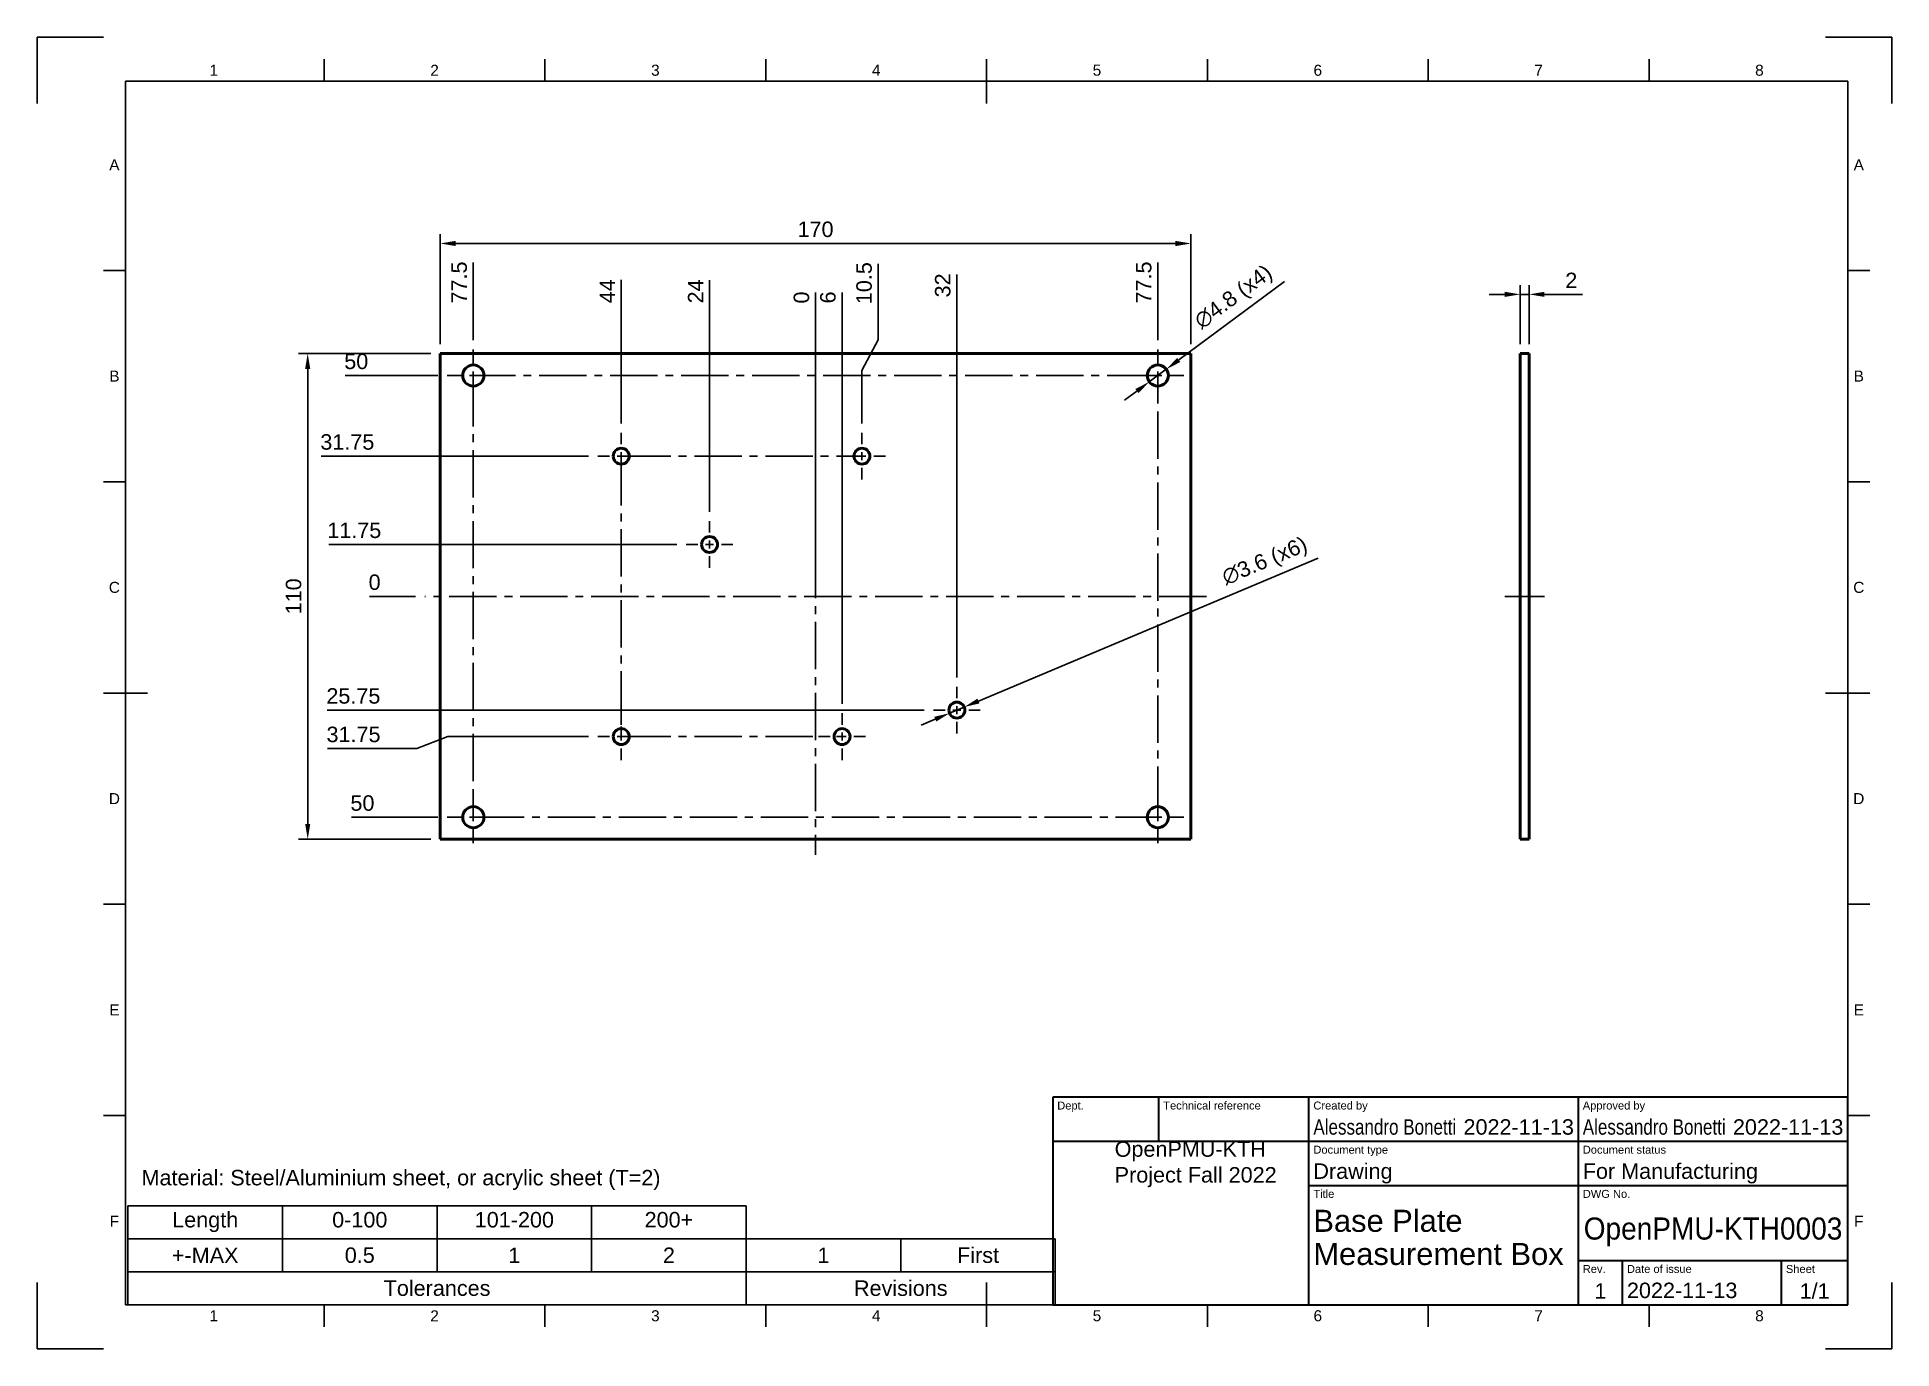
# Model space of a CAD drawing. Header units: millimetres. Extents: x 0 to 420, y 0 to 297.
import ezdxf
from ezdxf.enums import TextEntityAlignment as Align

# ---------------------------------------------------------------- set-up
doc = ezdxf.new("R2010")
doc.units = ezdxf.units.MM
doc.header["$LTSCALE"] = 0.75
doc.linetypes.add('CENTER2', pattern=[28.575, 19.05, -3.175, 3.175, -3.175])
for name, color, linetype, lineweight in [('BORDER', 7, 'Continuous', 25), ('Custom Tables', 7, 'Continuous', 25), ('FD_Dimensions', 7, 'Continuous', 25), ('Notes', 7, 'Continuous', 25), ('Smart Centers', 7, 'CENTER2', 25), ('TITLEBLOCK', 7, 'Continuous', 35), ('Visible', 7, 'Continuous', 50)]:
    doc.layers.add(name, color=color, linetype=linetype, lineweight=lineweight)
doc.styles.add('FusionTitle', font='arial.ttf')
doc.styles.get("Standard").update_dxf_attribs({"font": 'arial.ttf'})
doc.dimstyles.new('Dim-ISO-25', dxfattribs={"dimtxt": 3.5, "dimasz": 3.5, "dimexe": 2.1, "dimexo": 2.1, "dimgap": 1.4, "dimtad": 1, "dimzin": 12, "dimdsep": 46, "dimtxsty": 'Standard', "dimcen": 0, "dimazin": 3, "dimtp": 0.1, "dimtm": 0.1, "dimtfac": 0.714286, "dimtmove": 0, "dimatfit": 3, "dimfxl": 1, "dimtzin": 12, "dimarcsym": 0})

# ---------------------------------------------------------------- blocks, each defined once
blk = doc.blocks.new('ISO_A3_SHEET')
at = {"layer": 'BORDER'}
for p, q in [((65, 292), (65, 287)), ((115, 292), (115, 287)), ((165, 292), (165, 287)), ((215, 292), (215, 282)), ((265, 292), (265, 287)), ((315, 292), (315, 287)), ((365, 292), (365, 287)), ((410, 287), (20, 287)), ((20, 287), (20, 10)), ((410, 287), (410, 10)), ((15, 244.16666), (20, 244.16666)), ((415, 244.16666), (410, 244.16666)), ((15, 196.33333), (20, 196.33333)), ((415, 196.33333), (410, 196.33333)), ((15, 148.5), (25, 148.5)), ((415, 148.5), (405, 148.5)), ((15, 100.66667), (20, 100.66667)), ((415, 100.66667), (410, 100.66667)), ((15, 52.83334), (20, 52.83334)), ((415, 52.83334), (410, 52.83334)), ((215, 5), (215, 15)), ((20, 10), (410, 10)), ((65, 5), (65, 10)), ((115, 5), (115, 10)), ((165, 5), (165, 10)), ((265, 5), (265, 10)), ((315, 5), (315, 10)), ((365, 5), (365, 10))]:
    blk.add_line(p, q, dxfattribs=at)
at = {"layer": 'Defpoints'}
for p, q in [((15, 297), (0, 297)), ((0, 297), (0, 282)), ((420, 297), (405, 297)), ((420, 282), (420, 297)), ((0, 15), (0, 0)), ((420, 0), (420, 15)), ((0, 0), (15, 0)), ((405, 0), (420, 0))]:
    blk.add_line(p, q, dxfattribs=at)
at = {"layer": 'BORDER', "style": 'FusionTitle'}
for s, p in [('1', (40, 289.5)), ('2', (90, 289.5)), ('3', (140, 289.5)), ('4', (190, 289.5)), ('5', (240, 289.5)), ('6', (290, 289.5)), ('7', (340, 289.5)), ('8', (390, 289.5)), ('A', (17.5, 268.08333)), ('A', (412.5, 268.08333)), ('B', (17.5, 220.25)), ('B', (412.5, 220.25)), ('C', (17.5, 172.41667)), ('C', (412.5, 172.41667)), ('D', (17.5, 124.58334)), ('D', (412.5, 124.58334)), ('E', (17.5, 76.75001)), ('E', (412.5, 76.75001)), ('F', (17.5, 28.91668)), ('F', (412.5, 28.91668)), ('1', (40, 7.5)), ('2', (90, 7.5)), ('3', (140, 7.5)), ('4', (190, 7.5)), ('5', (240, 7.5)), ('6', (290, 7.5)), ('7', (340, 7.5)), ('8', (390, 7.5))]:
    blk.add_text(s, height=2.5, dxfattribs=at).set_placement(p, align=Align.MIDDLE)
blk = doc.blocks.new('ISO_TITLEBLOCK')
at = {"layer": 'TITLEBLOCK'}
for p, q in [((0, 47), (-180, 47)), ((-180, 47), (-180, 0)), ((-156, 37), (-156, 47)), ((-122, 0), (-122, 47)), ((-61, 0), (-61, 47)), ((0, 0), (0, 47)), ((-180, 37), (0, 37)), ((-122, 27), (0, 27)), ((-61, 10), (0, 10)), ((-51, 0), (-51, 10)), ((-15, 0), (-15, 10)), ((-180, 0), (0, 0))]:
    blk.add_line(p, q, dxfattribs=at)
at = {"layer": 'TITLEBLOCK', "style": 'FusionTitle'}
for s, p in [('Dept.', (-179, 46)), ('Technical reference', (-155, 46)), ('Created by', (-121, 46)), ('Approved by', (-60, 46)), ('Document type', (-121, 36)), ('Document status', (-60, 36)), ('Title', (-121, 26)), ('DWG No.', (-60, 26)), ('Rev.', (-60, 9)), ('Date of issue', (-50, 9)), ('Sheet', (-14, 9))]:
    blk.add_text(s, height=1.8, dxfattribs=at).set_placement(p, align=Align.TOP_LEFT)
for tag, height, p in [('DEPT', 3.5, (-179, 42)), ('TECHNICAL_REFERENCE', 3.5, (-155, 42)), ('CREATED_BY', 3.5, (-121, 42)), ('APPROVED_BY', 3.5, (-60, 42)), ('DOCUMENT_TYPE', 3.5, (-121, 32)), ('DOCUMENT_STATUS', 3.5, (-60, 32)), ('TITLE_1', 5, (-121, 21.5)), ('TITLE_2', 5, (-121, 14)), ('TITLE_3', 5, (-121, 6.5)), ('DATE_OF_ISSUE', 3.5, (-50, 5))]:
    blk.add_attdef(tag, text='', height=height, dxfattribs=at).set_placement(p, align=Align.TOP_LEFT)
for tag, p in [('CREATED_DATE', (-62, 42)), ('APPROVED_DATE', (-0.99, 42))]:
    blk.add_attdef(tag, text='', height=3.5, dxfattribs=at).set_placement(p, align=Align.TOP_RIGHT)
for tag, height, p in [('DRAWING_NUMBER', 5, (-30.5, 19.75)), ('REV', 3.5, (-56, 4.85)), ('SHEET', 3.5, (-7.5, 4.85))]:
    blk.add_attdef(tag, text='', height=height, dxfattribs=at).set_placement(p, align=Align.TOP_CENTER)
blk = doc.blocks.new('*U5')
at = {"layer": 'Smart Centers', "color": 0, "ltscale": 0.75, "transparency": 16777216}
blk.add_line((0, 58.5), (0, -58.5), dxfattribs=at)
blk = doc.blocks.new('*U6')
at = {"layer": 'Smart Centers', "color": 0, "ltscale": 0.75, "transparency": 16777216}
blk.add_line((88.5, 0), (-88.5, 0), dxfattribs=at)
blk = doc.blocks.new('*U7')
at = {"layer": 'Smart Centers', "color": 0, "ltscale": 0.75, "transparency": 16777216}
blk.add_line((-4.5, 0), (4.5, 0), dxfattribs=at)
blk = doc.blocks.new('*D47')
at = {"layer": 'Defpoints', "color": 0, "transparency": 16777216}
for p in [(91.274765, 250.271412), (91.274765, 225.378147), (261.274765, 225.378147)]:
    blk.add_point(p, dxfattribs=at)
at = {"layer": 'FD_Dimensions', "color": 0, "lineweight": -2, "transparency": 16777216}
for p, q in [((91.274765, 227.478147), (91.274765, 252.371412)), ((261.274765, 227.478147), (261.274765, 252.371412)), ((257.774765, 250.271412), (94.774765, 250.271412))]:
    blk.add_line(p, q, dxfattribs=at)
at = {"layer": 'FD_Dimensions', "color": 0, "transparency": 16777216}
for points in [[(94.774765, 250.854745), (94.774765, 249.688078), (91.274765, 250.271412)], [(257.774765, 250.854745), (257.774765, 249.688078), (261.274765, 250.271412)]]:
    blk.add_solid(points, dxfattribs=at)
at = {"layer": 'FD_Dimensions', "color": 0, "transparency": 16777216, "insert": (176.274765, 253.458417), "char_height": 3.5, "attachment_point": 5}
blk.add_mtext('170', dxfattribs=at)
blk = doc.blocks.new('*D48')
at = {"layer": 'Defpoints', "color": 0, "transparency": 16777216}
for p in [(91.274765, 225.378147), (61.277218, 115.378147), (91.274765, 115.378147)]:
    blk.add_point(p, dxfattribs=at)
at = {"layer": 'FD_Dimensions', "color": 0, "lineweight": -2, "transparency": 16777216}
for p, q in [((89.174765, 225.378147), (59.177218, 225.378147)), ((61.277218, 221.878147), (61.277218, 118.878147)), ((89.174765, 115.378147), (59.177218, 115.378147))]:
    blk.add_line(p, q, dxfattribs=at)
at = {"layer": 'FD_Dimensions', "color": 0, "transparency": 16777216}
for points in [[(60.693884, 221.878147), (61.860551, 221.878147), (61.277218, 225.378147)], [(60.693884, 118.878147), (61.860551, 118.878147), (61.277218, 115.378147)]]:
    blk.add_solid(points, dxfattribs=at)
at = {"layer": 'FD_Dimensions', "color": 0, "transparency": 16777216, "insert": (58.090212, 170.378147), "char_height": 3.5, "attachment_point": 5, "rotation": 90}
blk.add_mtext('110', dxfattribs=at)
blk = doc.blocks.new('*U10')
at = {"layer": 'Smart Centers', "color": 0, "ltscale": 0.75, "transparency": 16777216}
for p, q in [((0, 2.678906), (0, 5.9)), ((-5.9, 0), (-2.678906, 0)), ((2.678906, 0), (5.9, 0)), ((0, -5.9), (0, -2.678906))]:
    blk.add_line(p, q, dxfattribs=at)
at = {"layer": 'Smart Centers', "color": 0, "linetype": 'Continuous', "ltscale": 0.75, "transparency": 16777216}
for p, q in [((-0.892969, 0), (0.892969, 0)), ((0, -0.892969), (0, 0.892969))]:
    blk.add_line(p, q, dxfattribs=at)
blk = doc.blocks.new('*U11')
at = {"layer": 'Smart Centers', "color": 0, "ltscale": 0.75, "transparency": 16777216}
for p, q in [((0, 2.678906), (0, 5.9)), ((-5.9, 0), (-2.678906, 0)), ((2.678906, 0), (5.9, 0)), ((0, -5.9), (0, -2.678906))]:
    blk.add_line(p, q, dxfattribs=at)
at = {"layer": 'Smart Centers', "color": 0, "linetype": 'Continuous', "ltscale": 0.75, "transparency": 16777216}
for p, q in [((-0.892969, 0), (0.892969, 0)), ((0, -0.892969), (0, 0.892969))]:
    blk.add_line(p, q, dxfattribs=at)
blk = doc.blocks.new('*U12')
at = {"layer": 'Smart Centers', "color": 0, "ltscale": 0.75, "transparency": 16777216}
for p, q in [((0, 2.678906), (0, 5.9)), ((-5.9, 0), (-2.678906, 0)), ((2.678906, 0), (5.9, 0)), ((0, -5.9), (0, -2.678906))]:
    blk.add_line(p, q, dxfattribs=at)
at = {"layer": 'Smart Centers', "color": 0, "linetype": 'Continuous', "ltscale": 0.75, "transparency": 16777216}
for p, q in [((-0.892969, 0), (0.892969, 0)), ((0, -0.892969), (0, 0.892969))]:
    blk.add_line(p, q, dxfattribs=at)
blk = doc.blocks.new('*U13')
at = {"layer": 'Smart Centers', "color": 0, "ltscale": 0.75, "transparency": 16777216}
for p, q in [((0, 2.678906), (0, 5.9)), ((-5.9, 0), (-2.678906, 0)), ((2.678906, 0), (5.9, 0)), ((0, -5.9), (0, -2.678906))]:
    blk.add_line(p, q, dxfattribs=at)
at = {"layer": 'Smart Centers', "color": 0, "linetype": 'Continuous', "ltscale": 0.75, "transparency": 16777216}
for p, q in [((-0.892969, 0), (0.892969, 0)), ((0, -0.892969), (0, 0.892969))]:
    blk.add_line(p, q, dxfattribs=at)
blk = doc.blocks.new('*U14')
at = {"layer": 'Smart Centers', "color": 0, "ltscale": 0.75, "transparency": 16777216}
for p, q in [((0, 2.678906), (0, 5.3)), ((-5.3, 0), (-2.678906, 0)), ((2.678906, 0), (5.3, 0)), ((0, -5.3), (0, -2.678906))]:
    blk.add_line(p, q, dxfattribs=at)
at = {"layer": 'Smart Centers', "color": 0, "linetype": 'Continuous', "ltscale": 0.75, "transparency": 16777216}
for p, q in [((-0.892969, 0), (0.892969, 0)), ((0, -0.892969), (0, 0.892969))]:
    blk.add_line(p, q, dxfattribs=at)
blk = doc.blocks.new('*U15')
at = {"layer": 'Smart Centers', "color": 0, "ltscale": 0.75, "transparency": 16777216}
for p, q in [((0, 2.678906), (0, 5.3)), ((-5.3, 0), (-2.678906, 0)), ((2.678906, 0), (5.3, 0)), ((0, -5.3), (0, -2.678906))]:
    blk.add_line(p, q, dxfattribs=at)
at = {"layer": 'Smart Centers', "color": 0, "linetype": 'Continuous', "ltscale": 0.75, "transparency": 16777216}
for p, q in [((-0.892969, 0), (0.892969, 0)), ((0, -0.892969), (0, 0.892969))]:
    blk.add_line(p, q, dxfattribs=at)
blk = doc.blocks.new('*U16')
at = {"layer": 'Smart Centers', "color": 0, "ltscale": 0.75, "transparency": 16777216}
for p, q in [((0, 2.678906), (0, 5.3)), ((-5.3, 0), (-2.678906, 0)), ((2.678906, 0), (5.3, 0)), ((0, -5.3), (0, -2.678906))]:
    blk.add_line(p, q, dxfattribs=at)
at = {"layer": 'Smart Centers', "color": 0, "linetype": 'Continuous', "ltscale": 0.75, "transparency": 16777216}
for p, q in [((-0.892969, 0), (0.892969, 0)), ((0, -0.892969), (0, 0.892969))]:
    blk.add_line(p, q, dxfattribs=at)
blk = doc.blocks.new('*U17')
at = {"layer": 'Smart Centers', "color": 0, "ltscale": 0.75, "transparency": 16777216}
for p, q in [((0, 2.678906), (0, 5.3)), ((-5.3, 0), (-2.678906, 0)), ((2.678906, 0), (5.3, 0)), ((0, -5.3), (0, -2.678906))]:
    blk.add_line(p, q, dxfattribs=at)
at = {"layer": 'Smart Centers', "color": 0, "linetype": 'Continuous', "ltscale": 0.75, "transparency": 16777216}
for p, q in [((-0.892969, 0), (0.892969, 0)), ((0, -0.892969), (0, 0.892969))]:
    blk.add_line(p, q, dxfattribs=at)
blk = doc.blocks.new('*U18')
at = {"layer": 'Smart Centers', "color": 0, "ltscale": 0.75, "transparency": 16777216}
for p, q in [((0, 2.678906), (0, 5.3)), ((-5.3, 0), (-2.678906, 0)), ((2.678906, 0), (5.3, 0)), ((0, -5.3), (0, -2.678906))]:
    blk.add_line(p, q, dxfattribs=at)
at = {"layer": 'Smart Centers', "color": 0, "linetype": 'Continuous', "ltscale": 0.75, "transparency": 16777216}
for p, q in [((-0.892969, 0), (0.892969, 0)), ((0, -0.892969), (0, 0.892969))]:
    blk.add_line(p, q, dxfattribs=at)
blk = doc.blocks.new('*U19')
at = {"layer": 'Smart Centers', "color": 0, "ltscale": 0.75, "transparency": 16777216}
for p, q in [((0, 2.678906), (0, 5.3)), ((-5.3, 0), (-2.678906, 0)), ((2.678906, 0), (5.3, 0)), ((0, -5.3), (0, -2.678906))]:
    blk.add_line(p, q, dxfattribs=at)
at = {"layer": 'Smart Centers', "color": 0, "linetype": 'Continuous', "ltscale": 0.75, "transparency": 16777216}
for p, q in [((-0.892969, 0), (0.892969, 0)), ((0, -0.892969), (0, 0.892969))]:
    blk.add_line(p, q, dxfattribs=at)
blk = doc.blocks.new('*U20')
at = {"layer": 'Smart Centers', "color": 0, "ltscale": 0.75, "transparency": 16777216}
blk.add_line((0, 49.210547), (0, -49.210547), dxfattribs=at)
blk = doc.blocks.new('*U21')
at = {"layer": 'Smart Centers', "color": 0, "ltscale": 0.75, "transparency": 16777216}
blk.add_line((-76.710547, 0), (76.710547, 0), dxfattribs=at)
blk = doc.blocks.new('*U22')
at = {"layer": 'Smart Centers', "color": 0, "ltscale": 0.75, "transparency": 16777216}
blk.add_line((0, -49.210547), (0, 49.210547), dxfattribs=at)
blk = doc.blocks.new('*U23')
at = {"layer": 'Smart Centers', "color": 0, "ltscale": 0.75, "transparency": 16777216}
blk.add_line((76.710547, 0), (-76.710547, 0), dxfattribs=at)
blk = doc.blocks.new('*U24')
at = {"layer": 'Smart Centers', "color": 0, "ltscale": 0.75, "transparency": 16777216}
blk.add_line((-26.760547, 0), (26.760547, 0), dxfattribs=at)
blk = doc.blocks.new('*U25')
at = {"layer": 'Smart Centers', "color": 0, "ltscale": 0.75, "transparency": 16777216}
blk.add_line((0, 31.260547), (0, -31.260547), dxfattribs=at)
blk = doc.blocks.new('*U26')
at = {"layer": 'Smart Centers', "color": 0, "ltscale": 0.75, "transparency": 16777216}
blk.add_line((-24.510547, 0), (24.510547, 0), dxfattribs=at)
blk = doc.blocks.new('*D49')
at = {"layer": 'Defpoints', "color": 0, "transparency": 16777216}
for p in [(176.274765, 235.492892), (176.274765, 170.378147)]:
    blk.add_point(p, dxfattribs=at)
at = {"layer": 'FD_Dimensions', "color": 0, "lineweight": -2, "transparency": 16777216}
blk.add_line((176.274765, 172.478147), (176.274765, 239.175293), dxfattribs=at)
at = {"layer": 'FD_Dimensions', "color": 0, "transparency": 16777216, "insert": (173.087759, 238.034093), "char_height": 3.5, "attachment_point": 5, "rotation": 90}
blk.add_mtext('0', dxfattribs=at)
blk = doc.blocks.new('*D50')
at = {"layer": 'Defpoints', "color": 0, "transparency": 16777216}
for p in [(190.461849, 235.492892), (186.774765, 207.428147)]:
    blk.add_point(p, dxfattribs=at)
at = {"layer": 'FD_Dimensions', "color": 0, "lineweight": -2, "transparency": 16777216}
for p, q in [((190.461849, 228.492892), (190.461849, 245.681091)), ((186.774765, 221.492892), (190.461849, 228.492892)), ((186.774765, 209.528147), (186.774765, 221.492892))]:
    blk.add_line(p, q, dxfattribs=at)
at = {"layer": 'FD_Dimensions', "color": 0, "transparency": 16777216, "insert": (187.274844, 241.286992), "char_height": 3.5, "attachment_point": 5, "rotation": 90}
blk.add_mtext('10.5', dxfattribs=at)
blk = doc.blocks.new('*D51')
at = {"layer": 'Defpoints', "color": 0, "transparency": 16777216}
for p in [(182.274765, 235.492892), (182.274765, 143.928147)]:
    blk.add_point(p, dxfattribs=at)
at = {"layer": 'FD_Dimensions', "color": 0, "lineweight": -2, "transparency": 16777216}
blk.add_line((182.274765, 146.028147), (182.274765, 239.203942), dxfattribs=at)
at = {"layer": 'FD_Dimensions', "color": 0, "transparency": 16777216, "insert": (179.087759, 238.048417), "char_height": 3.5, "attachment_point": 5, "rotation": 90}
blk.add_mtext('6', dxfattribs=at)
blk = doc.blocks.new('*D52')
at = {"layer": 'Defpoints', "color": 0, "transparency": 16777216}
for p in [(208.274765, 236.892892), (208.274765, 149.928147)]:
    blk.add_point(p, dxfattribs=at)
at = {"layer": 'FD_Dimensions', "color": 0, "lineweight": -2, "transparency": 16777216}
blk.add_line((208.274765, 152.028147), (208.274765, 243.268335), dxfattribs=at)
at = {"layer": 'FD_Dimensions', "color": 0, "transparency": 16777216, "insert": (205.086566, 240.780614), "char_height": 3.5, "attachment_point": 5, "rotation": 90}
blk.add_mtext('32', dxfattribs=at)
blk = doc.blocks.new('*D53')
at = {"layer": 'Defpoints', "color": 0, "transparency": 16777216}
for p in [(152.274765, 235.492892), (152.274765, 187.428147)]:
    blk.add_point(p, dxfattribs=at)
at = {"layer": 'FD_Dimensions', "color": 0, "lineweight": -2, "transparency": 16777216}
blk.add_line((152.274765, 189.528147), (152.274765, 241.951896), dxfattribs=at)
at = {"layer": 'FD_Dimensions', "color": 0, "transparency": 16777216, "insert": (149.117603, 239.422394), "char_height": 3.5, "attachment_point": 5, "rotation": 90}
blk.add_mtext('24', dxfattribs=at)
blk = doc.blocks.new('*D54')
at = {"layer": 'Defpoints', "color": 0, "transparency": 16777216}
for p in [(132.274765, 235.492892), (132.274765, 207.428147)]:
    blk.add_point(p, dxfattribs=at)
at = {"layer": 'FD_Dimensions', "color": 0, "lineweight": -2, "transparency": 16777216}
blk.add_line((132.274765, 209.528147), (132.274765, 242.033069), dxfattribs=at)
at = {"layer": 'FD_Dimensions', "color": 0, "transparency": 16777216, "insert": (129.124765, 239.462981), "char_height": 3.5, "attachment_point": 5, "rotation": 90}
blk.add_mtext('44', dxfattribs=at)
blk = doc.blocks.new('*D55')
at = {"layer": 'Defpoints', "color": 0, "transparency": 16777216}
for p in [(98.774765, 235.492892), (98.774765, 226.278147)]:
    blk.add_point(p, dxfattribs=at)
at = {"layer": 'FD_Dimensions', "color": 0, "lineweight": -2, "transparency": 16777216}
blk.add_line((98.774765, 228.378147), (98.774765, 245.98191), dxfattribs=at)
at = {"layer": 'FD_Dimensions', "color": 0, "transparency": 16777216, "insert": (95.594922, 241.437401), "char_height": 3.5, "attachment_point": 5, "rotation": 90}
blk.add_mtext('77.5', dxfattribs=at)
blk = doc.blocks.new('*D56')
at = {"layer": 'Defpoints', "color": 0, "transparency": 16777216}
for p in [(253.774765, 235.492892), (253.774765, 226.278147)]:
    blk.add_point(p, dxfattribs=at)
at = {"layer": 'FD_Dimensions', "color": 0, "lineweight": -2, "transparency": 16777216}
blk.add_line((253.774765, 228.378147), (253.774765, 245.98191), dxfattribs=at)
at = {"layer": 'FD_Dimensions', "color": 0, "transparency": 16777216, "insert": (250.594922, 241.437401), "char_height": 3.5, "attachment_point": 5, "rotation": 90}
blk.add_mtext('77.5', dxfattribs=at)
blk = doc.blocks.new('*D57')
at = {"layer": 'Defpoints', "color": 0, "transparency": 16777216}
for p in [(78.969314, 170.378147), (87.774765, 170.378147)]:
    blk.add_point(p, dxfattribs=at)
at = {"layer": 'FD_Dimensions', "color": 0, "lineweight": -2, "transparency": 16777216}
blk.add_line((85.674765, 170.378147), (75.286913, 170.378147), dxfattribs=at)
at = {"layer": 'FD_Dimensions', "color": 0, "transparency": 16777216, "insert": (76.428114, 173.565152), "char_height": 3.5, "attachment_point": 5}
blk.add_mtext('0', dxfattribs=at)
blk = doc.blocks.new('*D58')
at = {"layer": 'Defpoints', "color": 0, "transparency": 16777216}
for p in [(78.969314, 182.128147), (146.974765, 182.128147)]:
    blk.add_point(p, dxfattribs=at)
at = {"layer": 'FD_Dimensions', "color": 0, "lineweight": -2, "transparency": 16777216}
blk.add_line((144.874765, 182.128147), (66.061811, 182.128147), dxfattribs=at)
at = {"layer": 'FD_Dimensions', "color": 0, "transparency": 16777216, "insert": (71.815563, 185.315152), "char_height": 3.5, "attachment_point": 5}
blk.add_mtext('11.75', dxfattribs=at)
blk = doc.blocks.new('*D59')
at = {"layer": 'Defpoints', "color": 0, "transparency": 16777216}
for p in [(77.569314, 202.128147), (126.974765, 202.128147)]:
    blk.add_point(p, dxfattribs=at)
at = {"layer": 'FD_Dimensions', "color": 0, "lineweight": -2, "transparency": 16777216}
blk.add_line((124.874765, 202.128147), (64.33473, 202.128147), dxfattribs=at)
at = {"layer": 'FD_Dimensions', "color": 0, "transparency": 16777216, "insert": (70.252022, 205.316346), "char_height": 3.5, "attachment_point": 5}
blk.add_mtext('31.75', dxfattribs=at)
blk = doc.blocks.new('*D60')
at = {"layer": 'Defpoints', "color": 0, "transparency": 16777216}
for p in [(76.169314, 220.378147), (92.874765, 220.378147)]:
    blk.add_point(p, dxfattribs=at)
at = {"layer": 'FD_Dimensions', "color": 0, "lineweight": -2, "transparency": 16777216}
blk.add_line((90.774765, 220.378147), (69.767609, 220.378147), dxfattribs=at)
at = {"layer": 'FD_Dimensions', "color": 0, "transparency": 16777216, "insert": (72.268462, 223.565152), "char_height": 3.5, "attachment_point": 5}
blk.add_mtext('50', dxfattribs=at)
blk = doc.blocks.new('*D61')
at = {"layer": 'Defpoints', "color": 0, "transparency": 16777216}
for p in [(78.969314, 144.628147), (202.974765, 144.628147)]:
    blk.add_point(p, dxfattribs=at)
at = {"layer": 'FD_Dimensions', "color": 0, "lineweight": -2, "transparency": 16777216}
blk.add_line((200.874765, 144.628147), (65.672657, 144.628147), dxfattribs=at)
at = {"layer": 'FD_Dimensions', "color": 0, "transparency": 16777216, "insert": (71.620986, 147.815152), "char_height": 3.5, "attachment_point": 5}
blk.add_mtext('25.75', dxfattribs=at)
blk = doc.blocks.new('*D62')
at = {"layer": 'Defpoints', "color": 0, "transparency": 16777216}
for p in [(126.974765, 138.628147), (78.969314, 135.912182)]:
    blk.add_point(p, dxfattribs=at)
at = {"layer": 'FD_Dimensions', "color": 0, "lineweight": -2, "transparency": 16777216}
for p, q in [((92.969314, 138.628147), (85.969314, 135.912182)), ((124.874765, 138.628147), (92.969314, 138.628147)), ((85.969314, 135.912182), (65.73473, 135.912182))]:
    blk.add_line(p, q, dxfattribs=at)
at = {"layer": 'FD_Dimensions', "color": 0, "transparency": 16777216, "insert": (71.652022, 139.100381), "char_height": 3.5, "attachment_point": 5}
blk.add_mtext('31.75', dxfattribs=at)
blk = doc.blocks.new('*D63')
at = {"layer": 'Defpoints', "color": 0, "transparency": 16777216}
for p in [(77.569314, 120.378147), (92.874765, 120.378147)]:
    blk.add_point(p, dxfattribs=at)
at = {"layer": 'FD_Dimensions', "color": 0, "lineweight": -2, "transparency": 16777216}
blk.add_line((90.774765, 120.378147), (71.167609, 120.378147), dxfattribs=at)
at = {"layer": 'FD_Dimensions', "color": 0, "transparency": 16777216, "insert": (73.668462, 123.565152), "char_height": 3.5, "attachment_point": 5}
blk.add_mtext('50', dxfattribs=at)
blk = doc.blocks.new('*D64')
at = {"layer": 'Defpoints', "color": 0, "transparency": 16777216}
for p in [(251.84745, 218.947951), (255.702079, 221.808342)]:
    blk.add_point(p, dxfattribs=at)
at = {"layer": 'FD_Dimensions', "color": 0, "lineweight": -2, "transparency": 16777216}
for p, q in [((282.48645, 241.684123), (258.512746, 223.894044)), ((251.84745, 218.947951), (255.702079, 221.808342)), ((249.036783, 216.86225), (246.226116, 214.776548))]:
    blk.add_line(p, q, dxfattribs=at)
at = {"layer": 'FD_Dimensions', "color": 0, "transparency": 16777216}
for points in [[(258.16513, 224.362488), (258.860363, 223.425599), (255.702079, 221.808342)], [(248.689166, 217.330694), (249.3844, 216.393805), (251.84745, 218.947951)]]:
    blk.add_solid(points, dxfattribs=at)
at = {"layer": 'FD_Dimensions', "color": 0, "transparency": 16777216, "insert": (271.107785, 237.883904), "char_height": 3.5, "attachment_point": 5, "rotation": 36.57787137}
blk.add_mtext('∅4.8 (x4)', dxfattribs=at)
blk = doc.blocks.new('*D65')
at = {"layer": 'Defpoints', "color": 0, "transparency": 16777216}
for p in [(206.61555, 143.930289), (209.93398, 145.326005)]:
    blk.add_point(p, dxfattribs=at)
at = {"layer": 'FD_Dimensions', "color": 0, "lineweight": -2, "transparency": 16777216}
for p, q in [((290.066096, 179.029196), (213.160231, 146.682951)), ((206.61555, 143.930289), (209.93398, 145.326005)), ((203.389299, 142.573342), (200.163047, 141.216396))]:
    blk.add_line(p, q, dxfattribs=at)
at = {"layer": 'FD_Dimensions', "color": 0, "transparency": 16777216}
for points in [[(212.934073, 147.220659), (213.386389, 146.145242), (209.93398, 145.326005)], [(203.163141, 143.111051), (203.615456, 142.035634), (206.61555, 143.930289)]]:
    blk.add_solid(points, dxfattribs=at)
at = {"layer": 'FD_Dimensions', "color": 0, "transparency": 16777216, "insert": (278.109979, 178.045869), "char_height": 3.5, "attachment_point": 5, "rotation": 22.81140069}
blk.add_mtext('∅3.6 (x6)', dxfattribs=at)
blk = doc.blocks.new('*D66')
at = {"layer": 'Defpoints', "color": 0, "transparency": 16777216}
for p in [(337.834073, 238.755377), (335.834073, 225.378147), (337.834073, 225.378147)]:
    blk.add_point(p, dxfattribs=at)
at = {"layer": 'FD_Dimensions', "color": 0, "lineweight": -2, "transparency": 16777216}
for p, q in [((335.834073, 227.478147), (335.834073, 240.855377)), ((337.834073, 227.478147), (337.834073, 240.855377)), ((332.334073, 238.755377), (328.834073, 238.755377)), ((335.834073, 238.755377), (337.834073, 238.755377)), ((341.334073, 238.755377), (349.952286, 238.755377))]:
    blk.add_line(p, q, dxfattribs=at)
at = {"layer": 'FD_Dimensions', "color": 0, "transparency": 16777216}
for points in [[(332.334073, 239.338711), (332.334073, 238.172044), (335.834073, 238.755377)], [(341.334073, 239.338711), (341.334073, 238.172044), (337.834073, 238.755377)]]:
    blk.add_solid(points, dxfattribs=at)
at = {"layer": 'FD_Dimensions', "color": 0, "transparency": 16777216, "insert": (347.393179, 241.91254), "char_height": 3.5, "attachment_point": 5}
blk.add_mtext('2', dxfattribs=at)
blk = doc.blocks.new('*T45')
at = {"layer": 'Custom Tables', "color": 0, "linetype": 'ByBlock', "lineweight": -2, "transparency": 16777216}
for p, q in [((0, 22.4), (140, 22.4)), ((0, 0), (0, 22.4)), ((35, 7.466667), (35, 22.4)), ((70, 7.466667), (70, 22.4)), ((105, 7.466667), (105, 22.4)), ((140, 0), (140, 22.4)), ((0, 14.933333), (140, 14.933333)), ((0, 7.466667), (140, 7.466667)), ((0, 0), (140, 0))]:
    blk.add_line(p, q, dxfattribs=at)
at = {"layer": 'Custom Tables', "color": 0, "transparency": 16777216, "char_height": 3.5}
for s, insert, width, attachment_point in [('Length', (17.5, 21), 32.2, 2), ('0-100', (52.5, 21), 32.2, 2), ('101-200', (87.5, 21), 32.2, 2), ('200+', (122.5, 21), 32.2, 2), ('+-MAX', (17.5, 11.2), 32.2, 5), ('0.5', (52.5, 11.2), 32.2, 5), ('1', (87.5, 11.2), 32.2, 5), ('2', (122.5, 11.2), 32.2, 5), ('Tolerances', (70, 3.733333), 137.2, 5)]:
    blk.add_mtext(s, dxfattribs=dict(at, insert=insert, width=width, attachment_point=attachment_point))
blk = doc.blocks.new('*T46')
at = {"layer": 'Custom Tables', "color": 0, "linetype": 'ByBlock', "lineweight": -2, "transparency": 16777216}
for p, q in [((0, 14.933333), (70, 14.933333)), ((0, 0), (0, 14.933333)), ((35, 7.466667), (35, 14.933333)), ((70, 0), (70, 14.933333)), ((0, 7.466667), (70, 7.466667)), ((0, 0), (70, 0))]:
    blk.add_line(p, q, dxfattribs=at)
at = {"layer": 'Custom Tables', "color": 0, "transparency": 16777216, "char_height": 3.5, "attachment_point": 5}
for s, insert, width in [('1', (17.5, 11.2), 32.2), ('First', (52.5, 11.2), 32.2), ('Revisions', (35, 3.733333), 67.2)]:
    blk.add_mtext(s, dxfattribs=dict(at, insert=insert, width=width))

msp = doc.modelspace()

# ---------------------------------------------------------------- linework, layer by layer
at = {"layer": 'Visible'}
for p, q in [((91.274765, 225.378147), (91.274765, 115.378147)), ((261.274765, 225.378147), (91.274765, 225.378147)), ((261.274765, 115.378147), (261.274765, 225.378147)), ((91.274765, 115.378147), (261.274765, 115.378147))]:
    msp.add_line(p, q, dxfattribs=at)
at = {"layer": 'Visible', "extrusion": (1, -2e-16, 2.967e-13)}
for p, q in [((335.834073, 115.378147), (335.834073, 225.378147)), ((335.834073, 225.378147), (337.834073, 225.378147)), ((337.834073, 225.378147), (337.834073, 115.378147)), ((335.834073, 115.378147), (337.834073, 115.378147))]:
    msp.add_line(p, q, dxfattribs=at)
at = {"layer": 'Visible', "extrusion": (0, 0, -1)}
for centre, radius in [((-98.774765, 220.378147), 2.4), ((-253.774765, 220.378147), 2.4), ((-132.274765, 202.128147), 1.8), ((-186.774765, 202.128147), 1.8), ((-152.274765, 182.128147), 1.8), ((-208.274765, 144.628147), 1.8), ((-132.274765, 138.628147), 1.8), ((-182.274765, 138.628147), 1.8), ((-98.774765, 120.378147), 2.4), ((-253.774765, 120.378147), 2.4)]:
    msp.add_circle(centre, radius, dxfattribs=at)

# ---------------------------------------------------------------- block references
for name, p in [('*T45', (20.56811, 10)), ('*T46', (160.56811, 10))]:
    msp.add_blockref(name, p)
at = {"layer": 'BORDER'}
msp.add_blockref('ISO_A3_SHEET', (0, 0), dxfattribs=at)
at = {"layer": 'Smart Centers', "ltscale": 0.75}
for name, p in [('*U5', (176.274765, 170.378147)), ('*U10', (98.774765, 220.378147)), ('*U11', (253.774765, 220.378147)), ('*U20', (98.774765, 170.378147)), ('*U23', (176.274765, 220.378147)), ('*U22', (253.774765, 170.378147)), ('*U19', (132.274765, 202.128147)), ('*U17', (186.774765, 202.128147)), ('*U25', (132.274765, 170.378147)), ('*U24', (159.524765, 202.128147)), ('*U18', (152.274765, 182.128147)), ('*U6', (176.274765, 170.378147)), ('*U7', (336.834073, 170.378147)), ('*U16', (208.274765, 144.628147)), ('*U14', (132.274765, 138.628147)), ('*U15', (182.274765, 138.628147)), ('*U26', (157.274765, 138.628147)), ('*U13', (98.774765, 120.378147)), ('*U12', (253.774765, 120.378147)), ('*U21', (176.274765, 120.378147))]:
    msp.add_blockref(name, p, dxfattribs=at)
at = {"layer": 'TITLEBLOCK'}
ref = msp.add_blockref('ISO_TITLEBLOCK', (410, 10), dxfattribs=at)
ref.add_attrib('DATE_OF_ISSUE', '2022-11-13', dxfattribs={"height": 3.5, "style": 'FusionTitle'}).set_placement((360, 15), align=Align.TOP_LEFT)
ref.add_attrib('REV', '1', dxfattribs={"height": 3.5, "style": 'FusionTitle'}).set_placement((354, 14.85), align=Align.TOP_CENTER)
ref.add_attrib('DOCUMENT_STATUS', 'For Manufacturing', dxfattribs={"height": 3.5, "style": 'FusionTitle'}).set_placement((350, 42), align=Align.TOP_LEFT)
ref.add_attrib('DOCUMENT_TYPE', 'Drawing', dxfattribs={"height": 3.5, "style": 'FusionTitle'}).set_placement((289, 42), align=Align.TOP_LEFT)
ref.add_attrib('APPROVED_DATE', '2022-11-13', dxfattribs={"height": 3.5, "style": 'FusionTitle'}).set_placement((409.007162, 52), align=Align.TOP_RIGHT)
ref.add_attrib('CREATED_DATE', '2022-11-13', dxfattribs={"height": 3.5, "style": 'FusionTitle'}).set_placement((348, 52), align=Align.TOP_RIGHT)
ref.add_attrib('SHEET', '1/1', dxfattribs={"height": 3.5, "style": 'FusionTitle'}).set_placement((402.5, 14.85), align=Align.TOP_CENTER)
ref.add_attrib('TITLE_2', 'Measurement Box', dxfattribs={"height": 5, "style": 'FusionTitle'}).set_placement((289, 24), align=Align.TOP_LEFT)
ref.add_attrib('DRAWING_NUMBER', 'OpenPMU-KTH0003', dxfattribs={"height": 5, "style": 'FusionTitle', "width": 0.908924}).set_placement((379.5, 29.751432), align=Align.TOP_CENTER)
ref.add_attrib('TITLE_1', 'Base Plate', dxfattribs={"height": 5, "style": 'FusionTitle'}).set_placement((289, 31.5), align=Align.TOP_LEFT)
ref.add_attrib('APPROVED_BY', 'Alessandro Bonetti', dxfattribs={"height": 3.5, "style": 'FusionTitle', "width": 0.788444}).set_placement((350, 52), align=Align.TOP_LEFT)
ref.add_attrib('CREATED_BY', 'Alessandro Bonetti', dxfattribs={"height": 3.5, "style": 'FusionTitle', "width": 0.788268}).set_placement((289, 52), align=Align.TOP_LEFT)

# ---------------------------------------------------------------- texts
at = {"layer": 'Notes', "char_height": 3.5, "attachment_point": 1}
for s, width, insert in [('^IOpenPMU-KTH^J^IProject Fall 2022^I', 58, (230, 47)), ('Material: Steel/Aluminium sheet, or acrylic sheet (T=2)', 135.95877, (23.6473, 40.526645))]:
    msp.add_mtext_dynamic_manual_height_columns(s, width=width, gutter_width=17.5, heights=[0], dxfattribs=dict(at, insert=insert))

# ---------------------------------------------------------------- dimensions: what is measured, and where the dimension line sits
at = {"layer": 'FD_Dimensions'}
dim = msp.add_linear_dim(base=(91.274765, 250.271412), p1=(261.274765, 225.378147), p2=(91.274765, 225.378147), angle=180, dimstyle='Dim-ISO-25', override={"dimlfac": 1}, dxfattribs=at)
dim.commit()
dim.dimension.update_dxf_attribs({"geometry": '*D47', "text_midpoint": (176.274765, 250.271412), "dimtype": 160})
for feature_location, offset, dtype, picture, middle in [((98.774765, 226.278147), (0, 9.214745), 1, '*D55', (95.594922, 241.437401)), ((253.774765, 226.278147), (0, 9.214745), 1, '*D56', (250.594922, 241.437401)), ((186.774765, 207.428147), (3.687084, 28.064745), 1, '*D50', (187.274844, 241.286992)), ((132.274765, 207.428147), (0, 28.064745), 1, '*D54', (129.124765, 239.462981)), ((152.274765, 187.428147), (0, 48.064745), 1, '*D53', (149.117603, 239.422394)), ((208.274765, 149.928147), (0, 86.964745), 1, '*D52', (205.086566, 240.780614)), ((176.274765, 170.378147), (0, 65.114745), 1, '*D49', (173.087759, 238.034093)), ((182.274765, 143.928147), (0, 91.564745), 1, '*D51', (179.087759, 238.048417)), ((92.874765, 220.378147), (-16.705451, 0), 0, '*D60', (72.268462, 223.565152)), ((126.974765, 202.128147), (-49.405451, 0), 0, '*D59', (70.252022, 205.316346)), ((146.974765, 182.128147), (-68.005451, 0), 0, '*D58', (71.815563, 185.315152)), ((87.774765, 170.378147), (-8.805451, 0), 0, '*D57', (76.428114, 173.565152)), ((202.974765, 144.628147), (-124.005451, 0), 0, '*D61', (71.620986, 147.815152)), ((126.974765, 138.628147), (-48.005451, -2.715965), 0, '*D62', (71.652022, 139.100381)), ((92.874765, 120.378147), (-15.305451, 0), 0, '*D63', (73.668462, 123.565152))]:
    dim = msp.add_ordinate_dim(feature_location=feature_location, offset=offset, dtype=dtype, origin=(176.274765, 170.378147), dimstyle='Dim-ISO-25', override={"dimlfac": 1}, dxfattribs=at)
    dim.commit()
    dim.dimension.update_dxf_attribs({"geometry": picture, "text_midpoint": middle})
for p1, p2, text, override, picture, middle in [((251.84745, 218.947951), (255.702079, 221.808342), '<> (x4)', {"dimlfac": 1, "dimclrd": 0, "dimclre": 0}, '*D64', (273.329925, 234.889374)), ((206.61555, 143.930289), (209.93398, 145.326005), '<> (x6)', {"dimlfac": 1}, '*D65', (279.555691, 174.608569))]:
    dim = msp.add_diameter_dim_2p(p1=p1, p2=p2, text=text, dimstyle='Dim-ISO-25', override=override, dxfattribs=at)
    dim.commit()
    dim.dimension.update_dxf_attribs({"geometry": picture, "text_midpoint": middle, "dimtype": 163})
for base, p1, p2, angle, picture, middle in [((337.834073, 238.755377), (335.834073, 225.378147), (337.834073, 225.378147), 180, '*D66', (347.393179, 241.91254)), ((61.277218, 115.378147), (91.274765, 225.378147), (91.274765, 115.378147), 270, '*D48', (58.090212, 170.378147))]:
    dim = msp.add_linear_dim(base=base, p1=p1, p2=p2, angle=angle, dimstyle='Dim-ISO-25', override={"dimlfac": 1, "dimclrd": 0, "dimclre": 0}, dxfattribs=at)
    dim.commit()
    dim.dimension.update_dxf_attribs({"geometry": picture, "text_midpoint": middle})

doc.saveas('drawing.dxf')
